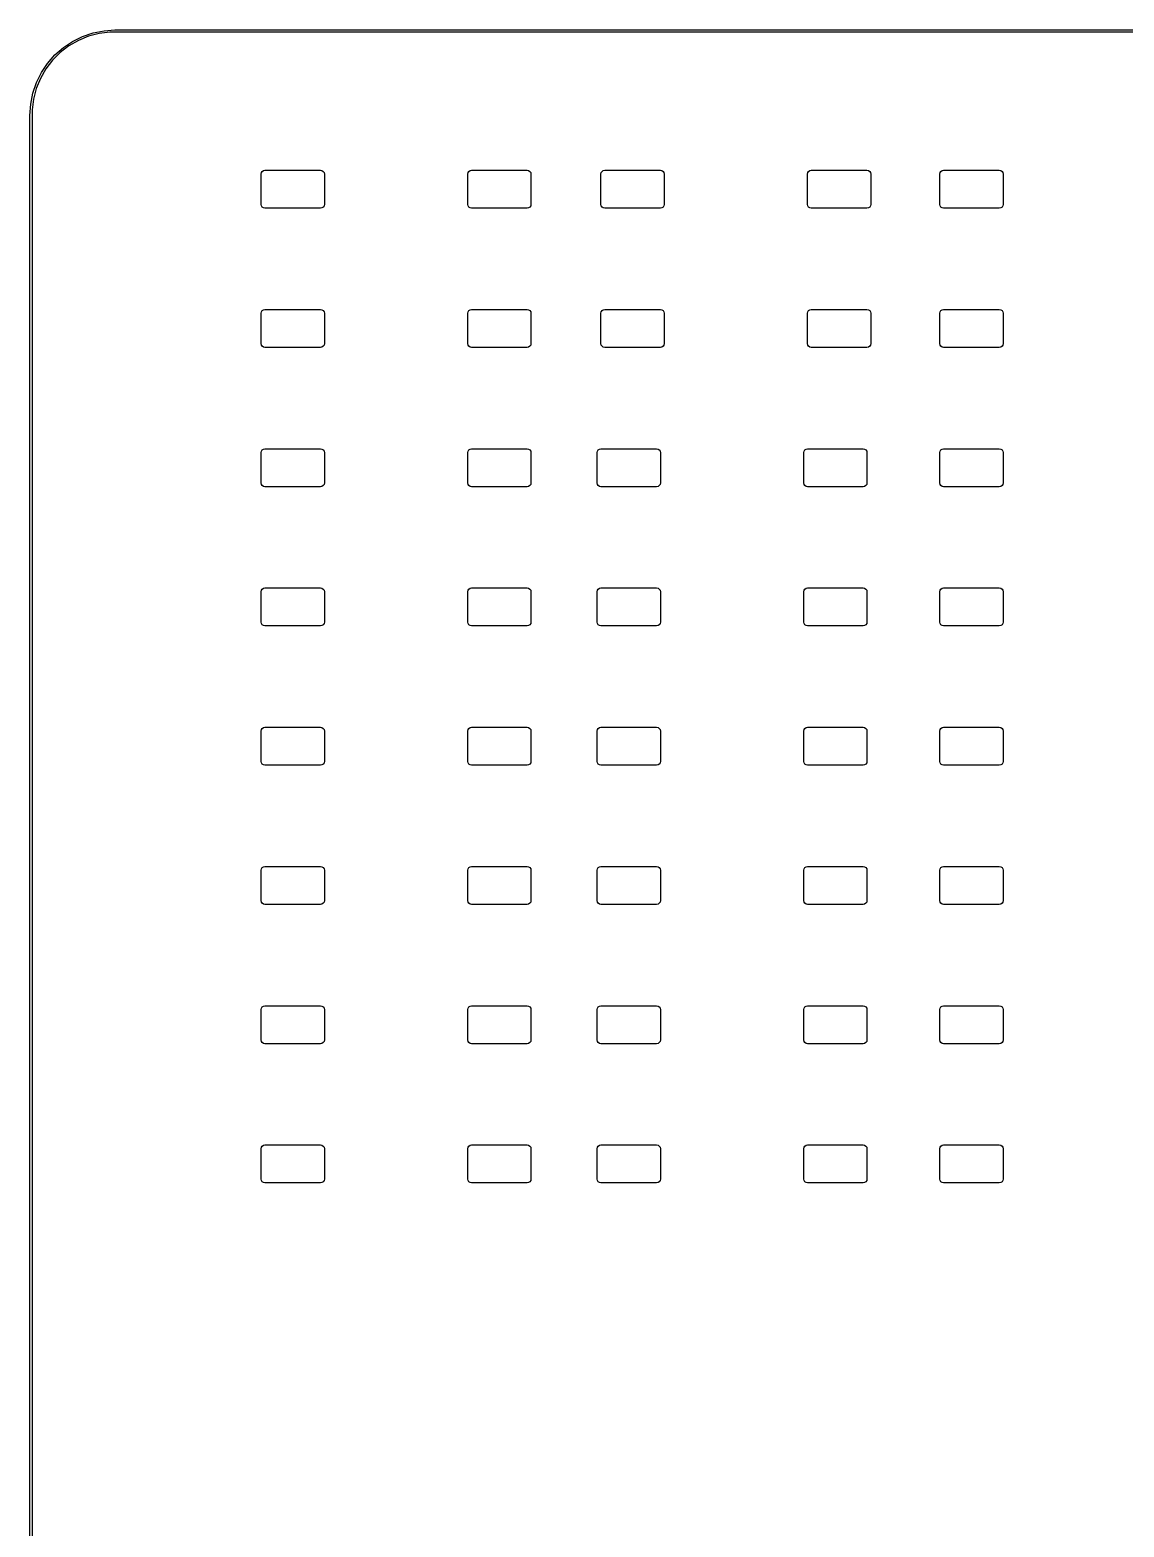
# Model space of a CAD drawing. Header units: millimetres. Extents: x 68 to 175, y -163 to -92.
# Drawn here: x 68.14 to 94.09, y -127.01 to -91.5 of the extents above; entities that cross this region are included whole.
import ezdxf

# ---------------------------------------------------------------- set-up
doc = ezdxf.new("R2010")
doc.units = ezdxf.units.MM
doc.layers.add('Edge.Cuts', color=254, linetype='CONTINUOUS', true_color=0xd0d2cd)

msp = doc.modelspace()

# ---------------------------------------------------------------- linework, layer by layer
at = {"layer": 'Edge.Cuts', "linetype": 'CONTINUOUS'}
for p, q in [((69.394266, -91.657544), (69.645091, -91.5724)), ((69.78307, -91.587192), (69.532995, -91.6542)), ((69.645091, -91.5724), (69.904884, -91.520724)), ((70.039752, -91.5534), (69.78307, -91.587192)), ((69.904884, -91.520724), (70.159356, -91.504045)), ((70.1692, -91.5534), (70.039752, -91.5534)), ((70.159356, -91.504045), (70.1626, -91.5034)), ((70.1626, -91.5034), (172.6008, -91.5034)), ((172.6008, -91.5534), (70.1692, -91.5534)), ((68.737308, -92.096508), (68.936458, -91.921859)), ((69.069594, -91.882723), (68.864197, -92.04033)), ((68.936458, -91.921859), (69.1567, -91.774698)), ((69.293805, -91.753275), (69.069594, -91.882723)), ((69.1567, -91.774698), (69.394266, -91.657544)), ((69.532995, -91.6542), (69.293805, -91.753275)), ((68.415498, -92.5159), (68.562659, -92.295658)), ((68.68113, -92.223397), (68.523523, -92.428794)), ((68.562659, -92.295658), (68.737308, -92.096508)), ((68.864197, -92.04033), (68.68113, -92.223397)), ((68.394075, -92.653005), (68.295, -92.892195)), ((68.298344, -92.753466), (68.415498, -92.5159)), ((68.523523, -92.428794), (68.394075, -92.653005)), ((68.161524, -93.264084), (68.2132, -93.004291)), ((68.2132, -93.004291), (68.298344, -92.753466)), ((68.295, -92.892195), (68.227992, -93.14227)), ((68.1442, -93.5284), (68.161524, -93.264084)), ((68.227992, -93.14227), (68.1942, -93.398952)), ((68.1442, -160.4828), (68.1442, -93.5284)), ((68.1942, -93.398952), (68.1942, -93.5284)), ((68.1942, -93.5284), (68.1942, -160.4828)), ((73.625, -94.922), (73.631851, -94.887558)), ((73.625, -95.642), (73.625, -94.922)), ((73.631851, -94.887558), (73.65136, -94.85836)), ((73.65136, -94.85836), (73.680558, -94.838851)), ((73.680558, -94.838851), (73.715, -94.832)), ((73.715, -94.832), (75.035, -94.832)), ((75.035, -94.832), (75.069442, -94.838851)), ((75.069442, -94.838851), (75.09864, -94.85836)), ((75.09864, -94.85836), (75.118149, -94.887558)), ((75.118149, -94.887558), (75.125, -94.922)), ((75.125, -94.922), (75.125, -95.642)), ((78.525, -94.922), (78.531851, -94.887558)), ((78.525, -95.642), (78.525, -94.922)), ((78.531851, -94.887558), (78.55136, -94.85836)), ((78.55136, -94.85836), (78.580558, -94.838851)), ((78.580558, -94.838851), (78.615, -94.832)), ((78.615, -94.832), (79.935, -94.832)), ((79.935, -94.832), (79.969442, -94.838851)), ((79.969442, -94.838851), (79.99864, -94.85836)), ((79.99864, -94.85836), (80.018149, -94.887558)), ((80.018149, -94.887558), (80.025, -94.922)), ((80.025, -94.922), (80.025, -95.642)), ((81.683, -94.922), (81.689851, -94.887558)), ((81.683, -95.642), (81.683, -94.922)), ((81.689851, -94.887558), (81.70936, -94.85836)), ((81.70936, -94.85836), (81.738558, -94.838851)), ((81.738558, -94.838851), (81.773, -94.832)), ((81.773, -94.832), (83.093, -94.832)), ((83.093, -94.832), (83.127442, -94.838851)), ((83.127442, -94.838851), (83.15664, -94.85836)), ((83.15664, -94.85836), (83.176149, -94.887558)), ((83.176149, -94.887558), (83.183, -94.922)), ((83.183, -94.922), (83.183, -95.642)), ((86.583, -94.922), (86.589851, -94.887558)), ((86.583, -95.642), (86.583, -94.922)), ((86.589851, -94.887558), (86.60936, -94.85836)), ((86.60936, -94.85836), (86.638558, -94.838851)), ((86.638558, -94.838851), (86.673, -94.832)), ((86.673, -94.832), (87.993, -94.832)), ((87.993, -94.832), (88.027442, -94.838851)), ((88.027442, -94.838851), (88.05664, -94.85836)), ((88.05664, -94.85836), (88.076149, -94.887558)), ((88.076149, -94.887558), (88.083, -94.922)), ((88.083, -94.922), (88.083, -95.642)), ((89.721, -94.922), (89.727851, -94.887558)), ((89.721, -95.642), (89.721, -94.922)), ((89.727851, -94.887558), (89.74736, -94.85836)), ((89.74736, -94.85836), (89.776558, -94.838851)), ((89.776558, -94.838851), (89.811, -94.832)), ((89.811, -94.832), (91.131, -94.832)), ((91.131, -94.832), (91.165442, -94.838851)), ((91.165442, -94.838851), (91.19464, -94.85836)), ((91.19464, -94.85836), (91.214149, -94.887558)), ((91.214149, -94.887558), (91.221, -94.922)), ((91.221, -94.922), (91.221, -95.642)), ((73.631851, -95.676442), (73.625, -95.642)), ((73.65136, -95.70564), (73.631851, -95.676442)), ((73.680558, -95.725149), (73.65136, -95.70564)), ((73.715, -95.732), (73.680558, -95.725149)), ((75.035, -95.732), (73.715, -95.732)), ((75.069442, -95.725149), (75.035, -95.732)), ((75.09864, -95.70564), (75.069442, -95.725149)), ((75.118149, -95.676442), (75.09864, -95.70564)), ((75.125, -95.642), (75.118149, -95.676442)), ((78.531851, -95.676442), (78.525, -95.642)), ((78.55136, -95.70564), (78.531851, -95.676442)), ((78.580558, -95.725149), (78.55136, -95.70564)), ((78.615, -95.732), (78.580558, -95.725149)), ((79.935, -95.732), (78.615, -95.732)), ((79.969442, -95.725149), (79.935, -95.732)), ((79.99864, -95.70564), (79.969442, -95.725149)), ((80.018149, -95.676442), (79.99864, -95.70564)), ((80.025, -95.642), (80.018149, -95.676442)), ((81.689851, -95.676442), (81.683, -95.642)), ((81.70936, -95.70564), (81.689851, -95.676442)), ((81.738558, -95.725149), (81.70936, -95.70564)), ((81.773, -95.732), (81.738558, -95.725149)), ((83.093, -95.732), (81.773, -95.732)), ((83.127442, -95.725149), (83.093, -95.732)), ((83.15664, -95.70564), (83.127442, -95.725149)), ((83.176149, -95.676442), (83.15664, -95.70564)), ((83.183, -95.642), (83.176149, -95.676442)), ((86.589851, -95.676442), (86.583, -95.642)), ((86.60936, -95.70564), (86.589851, -95.676442)), ((86.638558, -95.725149), (86.60936, -95.70564)), ((86.673, -95.732), (86.638558, -95.725149)), ((87.993, -95.732), (86.673, -95.732)), ((88.027442, -95.725149), (87.993, -95.732)), ((88.05664, -95.70564), (88.027442, -95.725149)), ((88.076149, -95.676442), (88.05664, -95.70564)), ((88.083, -95.642), (88.076149, -95.676442)), ((89.727851, -95.676442), (89.721, -95.642)), ((89.74736, -95.70564), (89.727851, -95.676442)), ((89.776558, -95.725149), (89.74736, -95.70564)), ((89.811, -95.732), (89.776558, -95.725149)), ((91.131, -95.732), (89.811, -95.732)), ((91.165442, -95.725149), (91.131, -95.732)), ((91.19464, -95.70564), (91.165442, -95.725149)), ((91.214149, -95.676442), (91.19464, -95.70564)), ((91.221, -95.642), (91.214149, -95.676442)), ((73.625, -98.222), (73.631851, -98.187558)), ((73.625, -98.942), (73.625, -98.222)), ((73.631851, -98.187558), (73.65136, -98.15836)), ((73.65136, -98.15836), (73.680558, -98.138851)), ((73.680558, -98.138851), (73.715, -98.132)), ((73.715, -98.132), (75.035, -98.132)), ((75.035, -98.132), (75.069442, -98.138851)), ((75.069442, -98.138851), (75.09864, -98.15836)), ((75.09864, -98.15836), (75.118149, -98.187558)), ((75.118149, -98.187558), (75.125, -98.222)), ((75.125, -98.222), (75.125, -98.942)), ((78.525, -98.222), (78.531851, -98.187558)), ((78.525, -98.942), (78.525, -98.222)), ((78.531851, -98.187558), (78.55136, -98.15836)), ((78.55136, -98.15836), (78.580558, -98.138851)), ((78.580558, -98.138851), (78.615, -98.132)), ((78.615, -98.132), (79.935, -98.132)), ((79.935, -98.132), (79.969442, -98.138851)), ((79.969442, -98.138851), (79.99864, -98.15836)), ((79.99864, -98.15836), (80.018149, -98.187558)), ((80.018149, -98.187558), (80.025, -98.222)), ((80.025, -98.222), (80.025, -98.942)), ((81.683, -98.222), (81.689851, -98.187558)), ((81.683, -98.942), (81.683, -98.222)), ((81.689851, -98.187558), (81.70936, -98.15836)), ((81.70936, -98.15836), (81.738558, -98.138851)), ((81.738558, -98.138851), (81.773, -98.132)), ((81.773, -98.132), (83.093, -98.132)), ((83.093, -98.132), (83.127442, -98.138851)), ((83.127442, -98.138851), (83.15664, -98.15836)), ((83.15664, -98.15836), (83.176149, -98.187558)), ((83.176149, -98.187558), (83.183, -98.222)), ((83.183, -98.222), (83.183, -98.942)), ((86.583, -98.222), (86.589851, -98.187558)), ((86.583, -98.942), (86.583, -98.222)), ((86.589851, -98.187558), (86.60936, -98.15836)), ((86.60936, -98.15836), (86.638558, -98.138851)), ((86.638558, -98.138851), (86.673, -98.132)), ((86.673, -98.132), (87.993, -98.132)), ((87.993, -98.132), (88.027442, -98.138851)), ((88.027442, -98.138851), (88.05664, -98.15836)), ((88.05664, -98.15836), (88.076149, -98.187558)), ((88.076149, -98.187558), (88.083, -98.222)), ((88.083, -98.222), (88.083, -98.942)), ((89.721, -98.222), (89.727851, -98.187558)), ((89.721, -98.942), (89.721, -98.222)), ((89.727851, -98.187558), (89.74736, -98.15836)), ((89.74736, -98.15836), (89.776558, -98.138851)), ((89.776558, -98.138851), (89.811, -98.132)), ((89.811, -98.132), (91.131, -98.132)), ((91.131, -98.132), (91.165442, -98.138851)), ((91.165442, -98.138851), (91.19464, -98.15836)), ((91.19464, -98.15836), (91.214149, -98.187558)), ((91.214149, -98.187558), (91.221, -98.222)), ((91.221, -98.222), (91.221, -98.942)), ((73.631851, -98.976442), (73.625, -98.942)), ((73.65136, -99.00564), (73.631851, -98.976442)), ((73.680558, -99.025149), (73.65136, -99.00564)), ((73.715, -99.032), (73.680558, -99.025149)), ((75.035, -99.032), (73.715, -99.032)), ((75.069442, -99.025149), (75.035, -99.032)), ((75.09864, -99.00564), (75.069442, -99.025149)), ((75.118149, -98.976442), (75.09864, -99.00564)), ((75.125, -98.942), (75.118149, -98.976442)), ((78.531851, -98.976442), (78.525, -98.942)), ((78.55136, -99.00564), (78.531851, -98.976442)), ((78.580558, -99.025149), (78.55136, -99.00564)), ((78.615, -99.032), (78.580558, -99.025149)), ((79.935, -99.032), (78.615, -99.032)), ((79.969442, -99.025149), (79.935, -99.032)), ((79.99864, -99.00564), (79.969442, -99.025149)), ((80.018149, -98.976442), (79.99864, -99.00564)), ((80.025, -98.942), (80.018149, -98.976442)), ((81.689851, -98.976442), (81.683, -98.942)), ((81.70936, -99.00564), (81.689851, -98.976442)), ((81.738558, -99.025149), (81.70936, -99.00564)), ((81.773, -99.032), (81.738558, -99.025149)), ((83.093, -99.032), (81.773, -99.032)), ((83.127442, -99.025149), (83.093, -99.032)), ((83.15664, -99.00564), (83.127442, -99.025149)), ((83.176149, -98.976442), (83.15664, -99.00564)), ((83.183, -98.942), (83.176149, -98.976442)), ((86.589851, -98.976442), (86.583, -98.942)), ((86.60936, -99.00564), (86.589851, -98.976442)), ((86.638558, -99.025149), (86.60936, -99.00564)), ((86.673, -99.032), (86.638558, -99.025149)), ((87.993, -99.032), (86.673, -99.032)), ((88.027442, -99.025149), (87.993, -99.032)), ((88.05664, -99.00564), (88.027442, -99.025149)), ((88.076149, -98.976442), (88.05664, -99.00564)), ((88.083, -98.942), (88.076149, -98.976442)), ((89.727851, -98.976442), (89.721, -98.942)), ((89.74736, -99.00564), (89.727851, -98.976442)), ((89.776558, -99.025149), (89.74736, -99.00564)), ((89.811, -99.032), (89.776558, -99.025149)), ((91.131, -99.032), (89.811, -99.032)), ((91.165442, -99.025149), (91.131, -99.032)), ((91.19464, -99.00564), (91.165442, -99.025149)), ((91.214149, -98.976442), (91.19464, -99.00564)), ((91.221, -98.942), (91.214149, -98.976442)), ((73.625, -101.526), (73.631851, -101.491558)), ((73.625, -102.246), (73.625, -101.526)), ((73.631851, -101.491558), (73.65136, -101.46236)), ((73.65136, -101.46236), (73.680558, -101.442851)), ((73.680558, -101.442851), (73.715, -101.436)), ((73.715, -101.436), (75.035, -101.436)), ((75.035, -101.436), (75.069442, -101.442851)), ((75.069442, -101.442851), (75.09864, -101.46236)), ((75.09864, -101.46236), (75.118149, -101.491558)), ((75.118149, -101.491558), (75.125, -101.526)), ((75.125, -101.526), (75.125, -102.246)), ((78.525, -101.526), (78.531851, -101.491558)), ((78.525, -102.246), (78.525, -101.526)), ((78.531851, -101.491558), (78.55136, -101.46236)), ((78.55136, -101.46236), (78.580558, -101.442851)), ((78.580558, -101.442851), (78.615, -101.436)), ((78.615, -101.436), (79.935, -101.436)), ((79.935, -101.436), (79.969442, -101.442851)), ((79.969442, -101.442851), (79.99864, -101.46236)), ((79.99864, -101.46236), (80.018149, -101.491558)), ((80.018149, -101.491558), (80.025, -101.526)), ((80.025, -101.526), (80.025, -102.246)), ((81.593, -101.526), (81.599851, -101.491558)), ((81.593, -102.246), (81.593, -101.526)), ((81.599851, -101.491558), (81.61936, -101.46236)), ((81.61936, -101.46236), (81.648558, -101.442851)), ((81.648558, -101.442851), (81.683, -101.436)), ((81.683, -101.436), (83.003, -101.436)), ((83.003, -101.436), (83.037442, -101.442851)), ((83.037442, -101.442851), (83.06664, -101.46236)), ((83.06664, -101.46236), (83.086149, -101.491558)), ((83.086149, -101.491558), (83.093, -101.526)), ((83.093, -101.526), (83.093, -102.246)), ((86.493, -101.526), (86.499851, -101.491558)), ((86.493, -102.246), (86.493, -101.526)), ((86.499851, -101.491558), (86.51936, -101.46236)), ((86.51936, -101.46236), (86.548558, -101.442851)), ((86.548558, -101.442851), (86.583, -101.436)), ((86.583, -101.436), (87.903, -101.436)), ((87.903, -101.436), (87.937442, -101.442851)), ((87.937442, -101.442851), (87.96664, -101.46236)), ((87.96664, -101.46236), (87.986149, -101.491558)), ((87.986149, -101.491558), (87.993, -101.526)), ((87.993, -101.526), (87.993, -102.246)), ((89.721, -101.526), (89.727851, -101.491558)), ((89.721, -102.246), (89.721, -101.526)), ((89.727851, -101.491558), (89.74736, -101.46236)), ((89.74736, -101.46236), (89.776558, -101.442851)), ((89.776558, -101.442851), (89.811, -101.436)), ((89.811, -101.436), (91.131, -101.436)), ((91.131, -101.436), (91.165442, -101.442851)), ((91.165442, -101.442851), (91.19464, -101.46236)), ((91.19464, -101.46236), (91.214149, -101.491558)), ((91.214149, -101.491558), (91.221, -101.526)), ((91.221, -101.526), (91.221, -102.246)), ((73.631851, -102.280442), (73.625, -102.246)), ((75.125, -102.246), (75.118149, -102.280442)), ((78.531851, -102.280442), (78.525, -102.246)), ((80.025, -102.246), (80.018149, -102.280442)), ((81.599851, -102.280442), (81.593, -102.246)), ((83.093, -102.246), (83.086149, -102.280442)), ((86.499851, -102.280442), (86.493, -102.246)), ((87.993, -102.246), (87.986149, -102.280442)), ((89.727851, -102.280442), (89.721, -102.246)), ((91.221, -102.246), (91.214149, -102.280442)), ((73.65136, -102.30964), (73.631851, -102.280442)), ((73.680558, -102.329149), (73.65136, -102.30964)), ((73.715, -102.336), (73.680558, -102.329149)), ((75.035, -102.336), (73.715, -102.336)), ((75.069442, -102.329149), (75.035, -102.336)), ((75.09864, -102.30964), (75.069442, -102.329149)), ((75.118149, -102.280442), (75.09864, -102.30964)), ((78.55136, -102.30964), (78.531851, -102.280442)), ((78.580558, -102.329149), (78.55136, -102.30964)), ((78.615, -102.336), (78.580558, -102.329149)), ((79.935, -102.336), (78.615, -102.336)), ((79.969442, -102.329149), (79.935, -102.336)), ((79.99864, -102.30964), (79.969442, -102.329149)), ((80.018149, -102.280442), (79.99864, -102.30964)), ((81.61936, -102.30964), (81.599851, -102.280442)), ((81.648558, -102.329149), (81.61936, -102.30964)), ((81.683, -102.336), (81.648558, -102.329149)), ((83.003, -102.336), (81.683, -102.336)), ((83.037442, -102.329149), (83.003, -102.336)), ((83.06664, -102.30964), (83.037442, -102.329149)), ((83.086149, -102.280442), (83.06664, -102.30964)), ((86.51936, -102.30964), (86.499851, -102.280442)), ((86.548558, -102.329149), (86.51936, -102.30964)), ((86.583, -102.336), (86.548558, -102.329149)), ((87.903, -102.336), (86.583, -102.336)), ((87.937442, -102.329149), (87.903, -102.336)), ((87.96664, -102.30964), (87.937442, -102.329149)), ((87.986149, -102.280442), (87.96664, -102.30964)), ((89.74736, -102.30964), (89.727851, -102.280442)), ((89.776558, -102.329149), (89.74736, -102.30964)), ((89.811, -102.336), (89.776558, -102.329149)), ((91.131, -102.336), (89.811, -102.336)), ((91.165442, -102.329149), (91.131, -102.336)), ((91.19464, -102.30964), (91.165442, -102.329149)), ((91.214149, -102.280442), (91.19464, -102.30964)), ((73.625, -104.826), (73.631851, -104.791558)), ((73.625, -105.546), (73.625, -104.826)), ((73.631851, -104.791558), (73.65136, -104.76236)), ((73.65136, -104.76236), (73.680558, -104.742851)), ((73.680558, -104.742851), (73.715, -104.736)), ((73.715, -104.736), (75.035, -104.736)), ((75.035, -104.736), (75.069442, -104.742851)), ((75.069442, -104.742851), (75.09864, -104.76236)), ((75.09864, -104.76236), (75.118149, -104.791558)), ((75.118149, -104.791558), (75.125, -104.826)), ((75.125, -104.826), (75.125, -105.546)), ((78.525, -104.826), (78.531851, -104.791558)), ((78.525, -105.546), (78.525, -104.826)), ((78.531851, -104.791558), (78.55136, -104.76236)), ((78.55136, -104.76236), (78.580558, -104.742851)), ((78.580558, -104.742851), (78.615, -104.736)), ((78.615, -104.736), (79.935, -104.736)), ((79.935, -104.736), (79.969442, -104.742851)), ((79.969442, -104.742851), (79.99864, -104.76236)), ((79.99864, -104.76236), (80.018149, -104.791558)), ((80.018149, -104.791558), (80.025, -104.826)), ((80.025, -104.826), (80.025, -105.546)), ((81.593, -104.826), (81.599851, -104.791558)), ((81.593, -105.546), (81.593, -104.826)), ((81.599851, -104.791558), (81.61936, -104.76236)), ((81.61936, -104.76236), (81.648558, -104.742851)), ((81.648558, -104.742851), (81.683, -104.736)), ((81.683, -104.736), (83.003, -104.736)), ((83.003, -104.736), (83.037442, -104.742851)), ((83.037442, -104.742851), (83.06664, -104.76236)), ((83.06664, -104.76236), (83.086149, -104.791558)), ((83.086149, -104.791558), (83.093, -104.826)), ((83.093, -104.826), (83.093, -105.546)), ((86.493, -104.826), (86.499851, -104.791558)), ((86.493, -105.546), (86.493, -104.826)), ((86.499851, -104.791558), (86.51936, -104.76236)), ((86.51936, -104.76236), (86.548558, -104.742851)), ((86.548558, -104.742851), (86.583, -104.736)), ((86.583, -104.736), (87.903, -104.736)), ((87.903, -104.736), (87.937442, -104.742851)), ((87.937442, -104.742851), (87.96664, -104.76236)), ((87.96664, -104.76236), (87.986149, -104.791558)), ((87.986149, -104.791558), (87.993, -104.826)), ((87.993, -104.826), (87.993, -105.546)), ((89.721, -104.826), (89.727851, -104.791558)), ((89.721, -105.546), (89.721, -104.826)), ((89.727851, -104.791558), (89.74736, -104.76236)), ((89.74736, -104.76236), (89.776558, -104.742851)), ((89.776558, -104.742851), (89.811, -104.736)), ((89.811, -104.736), (91.131, -104.736)), ((91.131, -104.736), (91.165442, -104.742851)), ((91.165442, -104.742851), (91.19464, -104.76236)), ((91.19464, -104.76236), (91.214149, -104.791558)), ((91.214149, -104.791558), (91.221, -104.826)), ((91.221, -104.826), (91.221, -105.546)), ((73.631851, -105.580442), (73.625, -105.546)), ((73.65136, -105.60964), (73.631851, -105.580442)), ((73.680558, -105.629149), (73.65136, -105.60964)), ((73.715, -105.636), (73.680558, -105.629149)), ((75.035, -105.636), (73.715, -105.636)), ((75.069442, -105.629149), (75.035, -105.636)), ((75.09864, -105.60964), (75.069442, -105.629149)), ((75.118149, -105.580442), (75.09864, -105.60964)), ((75.125, -105.546), (75.118149, -105.580442)), ((78.531851, -105.580442), (78.525, -105.546)), ((78.55136, -105.60964), (78.531851, -105.580442)), ((78.580558, -105.629149), (78.55136, -105.60964)), ((78.615, -105.636), (78.580558, -105.629149)), ((79.935, -105.636), (78.615, -105.636)), ((79.969442, -105.629149), (79.935, -105.636)), ((79.99864, -105.60964), (79.969442, -105.629149)), ((80.018149, -105.580442), (79.99864, -105.60964)), ((80.025, -105.546), (80.018149, -105.580442)), ((81.599851, -105.580442), (81.593, -105.546)), ((81.61936, -105.60964), (81.599851, -105.580442)), ((81.648558, -105.629149), (81.61936, -105.60964)), ((81.683, -105.636), (81.648558, -105.629149)), ((83.003, -105.636), (81.683, -105.636)), ((83.037442, -105.629149), (83.003, -105.636)), ((83.06664, -105.60964), (83.037442, -105.629149)), ((83.086149, -105.580442), (83.06664, -105.60964)), ((83.093, -105.546), (83.086149, -105.580442)), ((86.499851, -105.580442), (86.493, -105.546)), ((86.51936, -105.60964), (86.499851, -105.580442)), ((86.548558, -105.629149), (86.51936, -105.60964)), ((86.583, -105.636), (86.548558, -105.629149)), ((87.903, -105.636), (86.583, -105.636)), ((87.937442, -105.629149), (87.903, -105.636)), ((87.96664, -105.60964), (87.937442, -105.629149)), ((87.986149, -105.580442), (87.96664, -105.60964)), ((87.993, -105.546), (87.986149, -105.580442)), ((89.727851, -105.580442), (89.721, -105.546)), ((89.74736, -105.60964), (89.727851, -105.580442)), ((89.776558, -105.629149), (89.74736, -105.60964)), ((89.811, -105.636), (89.776558, -105.629149)), ((91.131, -105.636), (89.811, -105.636)), ((91.165442, -105.629149), (91.131, -105.636)), ((91.19464, -105.60964), (91.165442, -105.629149)), ((91.214149, -105.580442), (91.19464, -105.60964)), ((91.221, -105.546), (91.214149, -105.580442)), ((73.625, -108.13), (73.631851, -108.095558)), ((73.625, -108.85), (73.625, -108.13)), ((73.631851, -108.095558), (73.65136, -108.06636)), ((73.65136, -108.06636), (73.680558, -108.046851)), ((73.680558, -108.046851), (73.715, -108.04)), ((73.715, -108.04), (75.035, -108.04)), ((75.035, -108.04), (75.069442, -108.046851)), ((75.069442, -108.046851), (75.09864, -108.06636)), ((75.09864, -108.06636), (75.118149, -108.095558)), ((75.118149, -108.095558), (75.125, -108.13)), ((75.125, -108.13), (75.125, -108.85)), ((78.525, -108.13), (78.531851, -108.095558)), ((78.525, -108.85), (78.525, -108.13)), ((78.531851, -108.095558), (78.55136, -108.06636)), ((78.55136, -108.06636), (78.580558, -108.046851)), ((78.580558, -108.046851), (78.615, -108.04)), ((78.615, -108.04), (79.935, -108.04)), ((79.935, -108.04), (79.969442, -108.046851)), ((79.969442, -108.046851), (79.99864, -108.06636)), ((79.99864, -108.06636), (80.018149, -108.095558)), ((80.018149, -108.095558), (80.025, -108.13)), ((80.025, -108.13), (80.025, -108.85)), ((81.593, -108.13), (81.599851, -108.095558)), ((81.593, -108.85), (81.593, -108.13)), ((81.599851, -108.095558), (81.61936, -108.06636)), ((81.61936, -108.06636), (81.648558, -108.046851)), ((81.648558, -108.046851), (81.683, -108.04)), ((81.683, -108.04), (83.003, -108.04)), ((83.003, -108.04), (83.037442, -108.046851)), ((83.037442, -108.046851), (83.06664, -108.06636)), ((83.06664, -108.06636), (83.086149, -108.095558)), ((83.086149, -108.095558), (83.093, -108.13)), ((83.093, -108.13), (83.093, -108.85)), ((86.493, -108.13), (86.499851, -108.095558)), ((86.493, -108.85), (86.493, -108.13)), ((86.499851, -108.095558), (86.51936, -108.06636)), ((86.51936, -108.06636), (86.548558, -108.046851)), ((86.548558, -108.046851), (86.583, -108.04)), ((86.583, -108.04), (87.903, -108.04)), ((87.903, -108.04), (87.937442, -108.046851)), ((87.937442, -108.046851), (87.96664, -108.06636)), ((87.96664, -108.06636), (87.986149, -108.095558)), ((87.986149, -108.095558), (87.993, -108.13)), ((87.993, -108.13), (87.993, -108.85)), ((89.721, -108.13), (89.727851, -108.095558)), ((89.721, -108.85), (89.721, -108.13)), ((89.727851, -108.095558), (89.74736, -108.06636)), ((89.74736, -108.06636), (89.776558, -108.046851)), ((89.776558, -108.046851), (89.811, -108.04)), ((89.811, -108.04), (91.131, -108.04)), ((91.131, -108.04), (91.165442, -108.046851)), ((91.165442, -108.046851), (91.19464, -108.06636)), ((91.19464, -108.06636), (91.214149, -108.095558)), ((91.214149, -108.095558), (91.221, -108.13)), ((91.221, -108.13), (91.221, -108.85)), ((73.631851, -108.884442), (73.625, -108.85)), ((73.65136, -108.91364), (73.631851, -108.884442)), ((73.680558, -108.933149), (73.65136, -108.91364)), ((73.715, -108.94), (73.680558, -108.933149)), ((75.035, -108.94), (73.715, -108.94)), ((75.069442, -108.933149), (75.035, -108.94)), ((75.09864, -108.91364), (75.069442, -108.933149)), ((75.118149, -108.884442), (75.09864, -108.91364)), ((75.125, -108.85), (75.118149, -108.884442)), ((78.531851, -108.884442), (78.525, -108.85)), ((78.55136, -108.91364), (78.531851, -108.884442)), ((78.580558, -108.933149), (78.55136, -108.91364)), ((78.615, -108.94), (78.580558, -108.933149)), ((79.935, -108.94), (78.615, -108.94)), ((79.969442, -108.933149), (79.935, -108.94)), ((79.99864, -108.91364), (79.969442, -108.933149)), ((80.018149, -108.884442), (79.99864, -108.91364)), ((80.025, -108.85), (80.018149, -108.884442)), ((81.599851, -108.884442), (81.593, -108.85)), ((81.61936, -108.91364), (81.599851, -108.884442)), ((81.648558, -108.933149), (81.61936, -108.91364)), ((81.683, -108.94), (81.648558, -108.933149)), ((83.003, -108.94), (81.683, -108.94)), ((83.037442, -108.933149), (83.003, -108.94)), ((83.06664, -108.91364), (83.037442, -108.933149)), ((83.086149, -108.884442), (83.06664, -108.91364)), ((83.093, -108.85), (83.086149, -108.884442)), ((86.499851, -108.884442), (86.493, -108.85)), ((86.51936, -108.91364), (86.499851, -108.884442)), ((86.548558, -108.933149), (86.51936, -108.91364)), ((86.583, -108.94), (86.548558, -108.933149)), ((87.903, -108.94), (86.583, -108.94)), ((87.937442, -108.933149), (87.903, -108.94)), ((87.96664, -108.91364), (87.937442, -108.933149)), ((87.986149, -108.884442), (87.96664, -108.91364)), ((87.993, -108.85), (87.986149, -108.884442)), ((89.727851, -108.884442), (89.721, -108.85)), ((89.74736, -108.91364), (89.727851, -108.884442)), ((89.776558, -108.933149), (89.74736, -108.91364)), ((89.811, -108.94), (89.776558, -108.933149)), ((91.131, -108.94), (89.811, -108.94)), ((91.165442, -108.933149), (91.131, -108.94)), ((91.19464, -108.91364), (91.165442, -108.933149)), ((91.214149, -108.884442), (91.19464, -108.91364)), ((91.221, -108.85), (91.214149, -108.884442)), ((73.625, -111.43), (73.631851, -111.395558)), ((73.625, -112.15), (73.625, -111.43)), ((73.631851, -111.395558), (73.65136, -111.36636)), ((73.65136, -111.36636), (73.680558, -111.346851)), ((73.680558, -111.346851), (73.715, -111.34)), ((73.715, -111.34), (75.035, -111.34)), ((75.035, -111.34), (75.069442, -111.346851)), ((75.069442, -111.346851), (75.09864, -111.36636)), ((75.09864, -111.36636), (75.118149, -111.395558)), ((75.118149, -111.395558), (75.125, -111.43)), ((75.125, -111.43), (75.125, -112.15)), ((78.525, -111.43), (78.531851, -111.395558)), ((78.525, -112.15), (78.525, -111.43)), ((78.531851, -111.395558), (78.55136, -111.36636)), ((78.55136, -111.36636), (78.580558, -111.346851)), ((78.580558, -111.346851), (78.615, -111.34)), ((78.615, -111.34), (79.935, -111.34)), ((79.935, -111.34), (79.969442, -111.346851)), ((79.969442, -111.346851), (79.99864, -111.36636)), ((79.99864, -111.36636), (80.018149, -111.395558)), ((80.018149, -111.395558), (80.025, -111.43)), ((80.025, -111.43), (80.025, -112.15)), ((81.593, -111.43), (81.599851, -111.395558)), ((81.593, -112.15), (81.593, -111.43)), ((81.599851, -111.395558), (81.61936, -111.36636)), ((81.61936, -111.36636), (81.648558, -111.346851)), ((81.648558, -111.346851), (81.683, -111.34)), ((81.683, -111.34), (83.003, -111.34)), ((83.003, -111.34), (83.037442, -111.346851)), ((83.037442, -111.346851), (83.06664, -111.36636)), ((83.06664, -111.36636), (83.086149, -111.395558)), ((83.086149, -111.395558), (83.093, -111.43)), ((83.093, -111.43), (83.093, -112.15)), ((86.493, -111.43), (86.499851, -111.395558)), ((86.493, -112.15), (86.493, -111.43)), ((86.499851, -111.395558), (86.51936, -111.36636)), ((86.51936, -111.36636), (86.548558, -111.346851)), ((86.548558, -111.346851), (86.583, -111.34)), ((86.583, -111.34), (87.903, -111.34)), ((87.903, -111.34), (87.937442, -111.346851)), ((87.937442, -111.346851), (87.96664, -111.36636)), ((87.96664, -111.36636), (87.986149, -111.395558)), ((87.986149, -111.395558), (87.993, -111.43)), ((87.993, -111.43), (87.993, -112.15)), ((89.721, -111.43), (89.727851, -111.395558)), ((89.721, -112.15), (89.721, -111.43)), ((89.727851, -111.395558), (89.74736, -111.36636)), ((89.74736, -111.36636), (89.776558, -111.346851)), ((89.776558, -111.346851), (89.811, -111.34)), ((89.811, -111.34), (91.131, -111.34)), ((91.131, -111.34), (91.165442, -111.346851)), ((91.165442, -111.346851), (91.19464, -111.36636)), ((91.19464, -111.36636), (91.214149, -111.395558)), ((91.214149, -111.395558), (91.221, -111.43)), ((91.221, -111.43), (91.221, -112.15)), ((73.631851, -112.184442), (73.625, -112.15)), ((73.65136, -112.21364), (73.631851, -112.184442)), ((75.118149, -112.184442), (75.09864, -112.21364)), ((75.125, -112.15), (75.118149, -112.184442)), ((78.531851, -112.184442), (78.525, -112.15)), ((78.55136, -112.21364), (78.531851, -112.184442)), ((80.018149, -112.184442), (79.99864, -112.21364)), ((80.025, -112.15), (80.018149, -112.184442)), ((81.599851, -112.184442), (81.593, -112.15)), ((81.61936, -112.21364), (81.599851, -112.184442)), ((83.086149, -112.184442), (83.06664, -112.21364)), ((83.093, -112.15), (83.086149, -112.184442)), ((86.499851, -112.184442), (86.493, -112.15)), ((86.51936, -112.21364), (86.499851, -112.184442)), ((87.986149, -112.184442), (87.96664, -112.21364)), ((87.993, -112.15), (87.986149, -112.184442)), ((89.727851, -112.184442), (89.721, -112.15)), ((89.74736, -112.21364), (89.727851, -112.184442)), ((91.214149, -112.184442), (91.19464, -112.21364)), ((91.221, -112.15), (91.214149, -112.184442)), ((73.680558, -112.233149), (73.65136, -112.21364)), ((73.715, -112.24), (73.680558, -112.233149)), ((75.035, -112.24), (73.715, -112.24)), ((75.069442, -112.233149), (75.035, -112.24)), ((75.09864, -112.21364), (75.069442, -112.233149)), ((78.580558, -112.233149), (78.55136, -112.21364)), ((78.615, -112.24), (78.580558, -112.233149)), ((79.935, -112.24), (78.615, -112.24)), ((79.969442, -112.233149), (79.935, -112.24)), ((79.99864, -112.21364), (79.969442, -112.233149)), ((81.648558, -112.233149), (81.61936, -112.21364)), ((81.683, -112.24), (81.648558, -112.233149)), ((83.003, -112.24), (81.683, -112.24)), ((83.037442, -112.233149), (83.003, -112.24)), ((83.06664, -112.21364), (83.037442, -112.233149)), ((86.548558, -112.233149), (86.51936, -112.21364)), ((86.583, -112.24), (86.548558, -112.233149)), ((87.903, -112.24), (86.583, -112.24)), ((87.937442, -112.233149), (87.903, -112.24)), ((87.96664, -112.21364), (87.937442, -112.233149)), ((89.776558, -112.233149), (89.74736, -112.21364)), ((89.811, -112.24), (89.776558, -112.233149)), ((91.131, -112.24), (89.811, -112.24)), ((91.165442, -112.233149), (91.131, -112.24)), ((91.19464, -112.21364), (91.165442, -112.233149)), ((73.631851, -114.699558), (73.65136, -114.67036)), ((73.65136, -114.67036), (73.680558, -114.650851)), ((73.680558, -114.650851), (73.715, -114.644)), ((73.715, -114.644), (75.035, -114.644)), ((75.035, -114.644), (75.069442, -114.650851)), ((75.069442, -114.650851), (75.09864, -114.67036)), ((75.09864, -114.67036), (75.118149, -114.699558)), ((78.531851, -114.699558), (78.55136, -114.67036)), ((78.55136, -114.67036), (78.580558, -114.650851)), ((78.580558, -114.650851), (78.615, -114.644)), ((78.615, -114.644), (79.935, -114.644)), ((79.935, -114.644), (79.969442, -114.650851)), ((79.969442, -114.650851), (79.99864, -114.67036)), ((79.99864, -114.67036), (80.018149, -114.699558)), ((81.599851, -114.699558), (81.61936, -114.67036)), ((81.61936, -114.67036), (81.648558, -114.650851)), ((81.648558, -114.650851), (81.683, -114.644)), ((81.683, -114.644), (83.003, -114.644)), ((83.003, -114.644), (83.037442, -114.650851)), ((83.037442, -114.650851), (83.06664, -114.67036)), ((83.06664, -114.67036), (83.086149, -114.699558)), ((86.499851, -114.699558), (86.51936, -114.67036)), ((86.51936, -114.67036), (86.548558, -114.650851)), ((86.548558, -114.650851), (86.583, -114.644)), ((86.583, -114.644), (87.903, -114.644)), ((87.903, -114.644), (87.937442, -114.650851)), ((87.937442, -114.650851), (87.96664, -114.67036)), ((87.96664, -114.67036), (87.986149, -114.699558)), ((89.727851, -114.699558), (89.74736, -114.67036)), ((89.74736, -114.67036), (89.776558, -114.650851)), ((89.776558, -114.650851), (89.811, -114.644)), ((89.811, -114.644), (91.131, -114.644)), ((91.131, -114.644), (91.165442, -114.650851)), ((91.165442, -114.650851), (91.19464, -114.67036)), ((91.19464, -114.67036), (91.214149, -114.699558)), ((73.625, -114.734), (73.631851, -114.699558)), ((73.625, -115.454), (73.625, -114.734)), ((75.118149, -114.699558), (75.125, -114.734)), ((75.125, -114.734), (75.125, -115.454)), ((78.525, -114.734), (78.531851, -114.699558)), ((78.525, -115.454), (78.525, -114.734)), ((80.018149, -114.699558), (80.025, -114.734)), ((80.025, -114.734), (80.025, -115.454)), ((81.593, -114.734), (81.599851, -114.699558)), ((81.593, -115.454), (81.593, -114.734)), ((83.086149, -114.699558), (83.093, -114.734)), ((83.093, -114.734), (83.093, -115.454)), ((86.493, -114.734), (86.499851, -114.699558)), ((86.493, -115.454), (86.493, -114.734)), ((87.986149, -114.699558), (87.993, -114.734)), ((87.993, -114.734), (87.993, -115.454)), ((89.721, -114.734), (89.727851, -114.699558)), ((89.721, -115.454), (89.721, -114.734)), ((91.214149, -114.699558), (91.221, -114.734)), ((91.221, -114.734), (91.221, -115.454)), ((73.631851, -115.488442), (73.625, -115.454)), ((73.65136, -115.51764), (73.631851, -115.488442)), ((73.680558, -115.537149), (73.65136, -115.51764)), ((73.715, -115.544), (73.680558, -115.537149)), ((75.035, -115.544), (73.715, -115.544)), ((75.069442, -115.537149), (75.035, -115.544)), ((75.09864, -115.51764), (75.069442, -115.537149)), ((75.118149, -115.488442), (75.09864, -115.51764)), ((75.125, -115.454), (75.118149, -115.488442)), ((78.531851, -115.488442), (78.525, -115.454)), ((78.55136, -115.51764), (78.531851, -115.488442)), ((78.580558, -115.537149), (78.55136, -115.51764)), ((78.615, -115.544), (78.580558, -115.537149)), ((79.935, -115.544), (78.615, -115.544)), ((79.969442, -115.537149), (79.935, -115.544)), ((79.99864, -115.51764), (79.969442, -115.537149)), ((80.018149, -115.488442), (79.99864, -115.51764)), ((80.025, -115.454), (80.018149, -115.488442)), ((81.599851, -115.488442), (81.593, -115.454)), ((81.61936, -115.51764), (81.599851, -115.488442)), ((81.648558, -115.537149), (81.61936, -115.51764)), ((81.683, -115.544), (81.648558, -115.537149)), ((83.003, -115.544), (81.683, -115.544)), ((83.037442, -115.537149), (83.003, -115.544)), ((83.06664, -115.51764), (83.037442, -115.537149)), ((83.086149, -115.488442), (83.06664, -115.51764)), ((83.093, -115.454), (83.086149, -115.488442)), ((86.499851, -115.488442), (86.493, -115.454)), ((86.51936, -115.51764), (86.499851, -115.488442)), ((86.548558, -115.537149), (86.51936, -115.51764)), ((86.583, -115.544), (86.548558, -115.537149)), ((87.903, -115.544), (86.583, -115.544)), ((87.937442, -115.537149), (87.903, -115.544)), ((87.96664, -115.51764), (87.937442, -115.537149)), ((87.986149, -115.488442), (87.96664, -115.51764)), ((87.993, -115.454), (87.986149, -115.488442)), ((89.727851, -115.488442), (89.721, -115.454)), ((89.74736, -115.51764), (89.727851, -115.488442)), ((89.776558, -115.537149), (89.74736, -115.51764)), ((89.811, -115.544), (89.776558, -115.537149)), ((91.131, -115.544), (89.811, -115.544)), ((91.165442, -115.537149), (91.131, -115.544)), ((91.19464, -115.51764), (91.165442, -115.537149)), ((91.214149, -115.488442), (91.19464, -115.51764)), ((91.221, -115.454), (91.214149, -115.488442)), ((73.625, -118.034), (73.631851, -117.999558)), ((73.625, -118.754), (73.625, -118.034)), ((73.631851, -117.999558), (73.65136, -117.97036)), ((73.65136, -117.97036), (73.680558, -117.950851)), ((73.680558, -117.950851), (73.715, -117.944)), ((73.715, -117.944), (75.035, -117.944)), ((75.035, -117.944), (75.069442, -117.950851)), ((75.069442, -117.950851), (75.09864, -117.97036)), ((75.09864, -117.97036), (75.118149, -117.999558)), ((75.118149, -117.999558), (75.125, -118.034)), ((75.125, -118.034), (75.125, -118.754)), ((78.525, -118.034), (78.531851, -117.999558)), ((78.525, -118.754), (78.525, -118.034)), ((78.531851, -117.999558), (78.55136, -117.97036)), ((78.55136, -117.97036), (78.580558, -117.950851)), ((78.580558, -117.950851), (78.615, -117.944)), ((78.615, -117.944), (79.935, -117.944)), ((79.935, -117.944), (79.969442, -117.950851)), ((79.969442, -117.950851), (79.99864, -117.97036)), ((79.99864, -117.97036), (80.018149, -117.999558)), ((80.018149, -117.999558), (80.025, -118.034)), ((80.025, -118.034), (80.025, -118.754)), ((81.593, -118.034), (81.599851, -117.999558)), ((81.593, -118.754), (81.593, -118.034)), ((81.599851, -117.999558), (81.61936, -117.97036)), ((81.61936, -117.97036), (81.648558, -117.950851)), ((81.648558, -117.950851), (81.683, -117.944)), ((81.683, -117.944), (83.003, -117.944)), ((83.003, -117.944), (83.037442, -117.950851)), ((83.037442, -117.950851), (83.06664, -117.97036)), ((83.06664, -117.97036), (83.086149, -117.999558)), ((83.086149, -117.999558), (83.093, -118.034)), ((83.093, -118.034), (83.093, -118.754)), ((86.493, -118.034), (86.499851, -117.999558)), ((86.493, -118.754), (86.493, -118.034)), ((86.499851, -117.999558), (86.51936, -117.97036)), ((86.51936, -117.97036), (86.548558, -117.950851)), ((86.548558, -117.950851), (86.583, -117.944)), ((86.583, -117.944), (87.903, -117.944)), ((87.903, -117.944), (87.937442, -117.950851)), ((87.937442, -117.950851), (87.96664, -117.97036)), ((87.96664, -117.97036), (87.986149, -117.999558)), ((87.986149, -117.999558), (87.993, -118.034)), ((87.993, -118.034), (87.993, -118.754)), ((89.721, -118.034), (89.727851, -117.999558)), ((89.721, -118.754), (89.721, -118.034)), ((89.727851, -117.999558), (89.74736, -117.97036)), ((89.74736, -117.97036), (89.776558, -117.950851)), ((89.776558, -117.950851), (89.811, -117.944)), ((89.811, -117.944), (91.131, -117.944)), ((91.131, -117.944), (91.165442, -117.950851)), ((91.165442, -117.950851), (91.19464, -117.97036)), ((91.19464, -117.97036), (91.214149, -117.999558)), ((91.214149, -117.999558), (91.221, -118.034)), ((91.221, -118.034), (91.221, -118.754)), ((73.631851, -118.788442), (73.625, -118.754)), ((73.65136, -118.81764), (73.631851, -118.788442)), ((73.680558, -118.837149), (73.65136, -118.81764)), ((73.715, -118.844), (73.680558, -118.837149)), ((75.035, -118.844), (73.715, -118.844)), ((75.069442, -118.837149), (75.035, -118.844)), ((75.09864, -118.81764), (75.069442, -118.837149)), ((75.118149, -118.788442), (75.09864, -118.81764)), ((75.125, -118.754), (75.118149, -118.788442)), ((78.531851, -118.788442), (78.525, -118.754)), ((78.55136, -118.81764), (78.531851, -118.788442)), ((78.580558, -118.837149), (78.55136, -118.81764)), ((78.615, -118.844), (78.580558, -118.837149)), ((79.935, -118.844), (78.615, -118.844)), ((79.969442, -118.837149), (79.935, -118.844)), ((79.99864, -118.81764), (79.969442, -118.837149)), ((80.018149, -118.788442), (79.99864, -118.81764)), ((80.025, -118.754), (80.018149, -118.788442)), ((81.599851, -118.788442), (81.593, -118.754)), ((81.61936, -118.81764), (81.599851, -118.788442)), ((81.648558, -118.837149), (81.61936, -118.81764)), ((81.683, -118.844), (81.648558, -118.837149)), ((83.003, -118.844), (81.683, -118.844)), ((83.037442, -118.837149), (83.003, -118.844)), ((83.06664, -118.81764), (83.037442, -118.837149)), ((83.086149, -118.788442), (83.06664, -118.81764)), ((83.093, -118.754), (83.086149, -118.788442)), ((86.499851, -118.788442), (86.493, -118.754)), ((86.51936, -118.81764), (86.499851, -118.788442)), ((86.548558, -118.837149), (86.51936, -118.81764)), ((86.583, -118.844), (86.548558, -118.837149)), ((87.903, -118.844), (86.583, -118.844)), ((87.937442, -118.837149), (87.903, -118.844)), ((87.96664, -118.81764), (87.937442, -118.837149)), ((87.986149, -118.788442), (87.96664, -118.81764)), ((87.993, -118.754), (87.986149, -118.788442)), ((89.727851, -118.788442), (89.721, -118.754)), ((89.74736, -118.81764), (89.727851, -118.788442)), ((89.776558, -118.837149), (89.74736, -118.81764)), ((89.811, -118.844), (89.776558, -118.837149)), ((91.131, -118.844), (89.811, -118.844)), ((91.165442, -118.837149), (91.131, -118.844)), ((91.19464, -118.81764), (91.165442, -118.837149)), ((91.214149, -118.788442), (91.19464, -118.81764)), ((91.221, -118.754), (91.214149, -118.788442))]:
    msp.add_line(p, q, dxfattribs=at)

doc.saveas('drawing.dxf')
